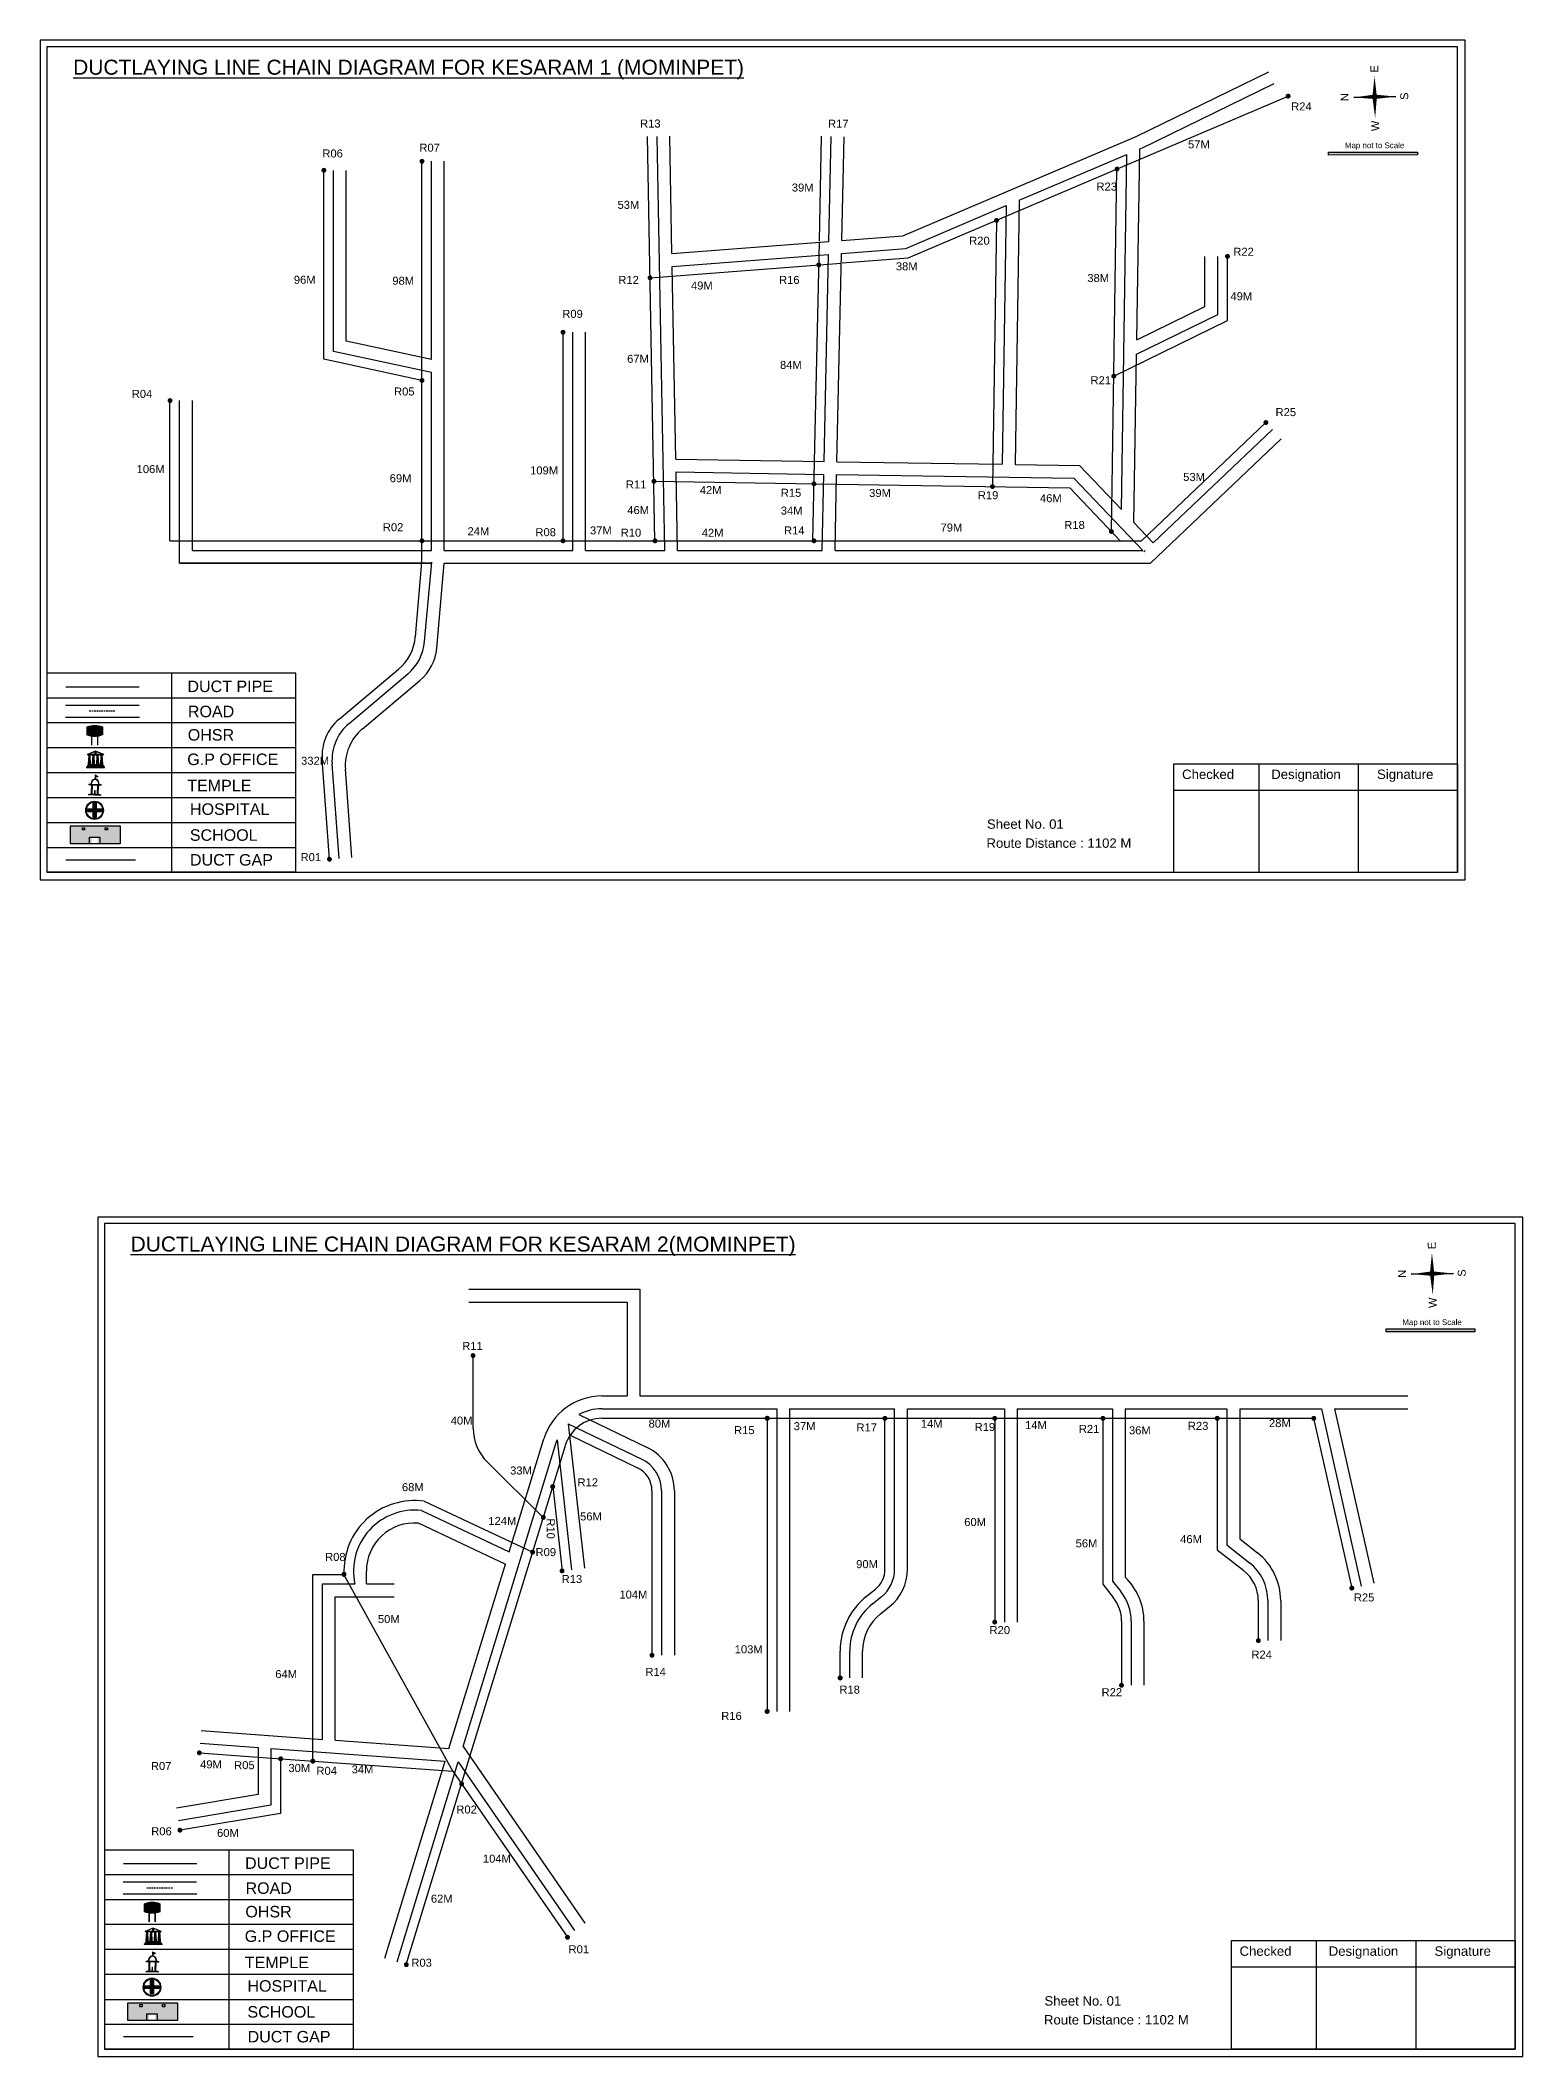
# Model space of a CAD drawing. Header units: inches. Extents: x 2512 to 6592, y 164 to 3090.
# Drawn here: x 2636 to 3562, y 1830 to 3090 of the extents above; entities that cross this region are included whole.
import ezdxf

# ---------------------------------------------------------------- set-up
doc = ezdxf.new("R2010")
doc.units = ezdxf.units.IN
doc.header["$MEASUREMENT"] = 0
doc.linetypes.add('DASHEDX2', pattern=[1.5, 1, -0.5])
for name, color, linetype in [('LANDMARK', 7, 'Continuous'), ('OHT', 7, 'Continuous'), ('pipe', 5, 'Continuous')]:
    doc.layers.add(name, color=color, linetype=linetype)
doc.styles.get("Standard").update_dxf_attribs({"font": 'arial.ttf'})

# ---------------------------------------------------------------- blocks, each defined once
blk = doc.blocks.new('OHT')
at = {"linetype": 'Continuous', "lineweight": 0, "true_color": 0x0ffffc}
blk.add_hatch(color=4, dxfattribs=at).paths.add_polyline_path([(0.01, 1), (0, 1, 0.101323), (-0.4, 0.92), (-0.4, 0.52, 0.194075), (0.4, 0.52), (0.4, 0.92, 0.097877)])
at = {"color": 4, "linetype": 'Continuous', "lineweight": 0, "true_color": 0x0ffffc, "flags": 128}
for points in [[(-0.4, 0.52), (-0.4, 0.92)], [(0.4, 0.52), (0.4, 0.92)]]:
    blk.add_lwpolyline(points, dxfattribs=at)
at = {"color": 4, "linetype": 'Continuous', "lineweight": 0, "true_color": 0x0ffffc, "const_width": 0.075, "flags": 128}
for points in [[(-0.15, 0), (-0.15, 0.48)], [(0.15, 0), (0.15, 0.47)]]:
    blk.add_lwpolyline(points, dxfattribs=at)
at = {"color": 4, "linetype": 'Continuous', "lineweight": 0, "true_color": 0x0ffffc}
for centre, radius, start, end in [((0.01, -0.02), 1.02, 67.3109, 113.4711), ((0, 1.51), 1.07, 247.7682, 291.7007)]:
    blk.add_arc(centre, radius, start, end, dxfattribs=at)
blk = doc.blocks.new('Government_Office')
at = {"linetype": 'Continuous', "lineweight": 0, "true_color": 0xff0000}
for points in [[(-0.5, 0.05), (0.5, 0.05), (0.5, 0), (-0.5, 0)], [(-0.45, 0.08), (-0.45, 0.12), (0.45, 0.12), (0.45, 0.08)], [(-0.4, 0.14), (-0.4, 0.18), (0.4, 0.18), (0.4, 0.14)]]:
    blk.add_hatch(color=1, dxfattribs=at).paths.add_polyline_path(points)
h = blk.add_hatch(color=1, dxfattribs=at)
h.paths.add_polyline_path([(0.44, 0.72), (0.45, 0.75), (0, 0.93), (-0.45, 0.75), (-0.44, 0.72)])
h.paths.add_polyline_path([(0.36, 0.75), (-0.36, 0.75), (0, 0.9)], flags=16)
h.paths.add_polyline_path([(0, 0.78, -1), (0, 0.87, -1)], flags=0)
h = blk.add_hatch(color=1, dxfattribs=at)
edge = h.paths.add_edge_path()
edge.add_line((-0.27, 0.2), (-0.3, 0.68))
edge.add_line((-0.3, 0.68), (-0.29, 0.68))
edge.add_arc((-0.28, 0.69), 0.0176, 225.304, 441.5659)
edge.add_line((-0.28, 0.7), (-0.39, 0.7))
edge.add_arc((-0.39, 0.69), 0.0176, 98.4341, 314.696)
edge.add_line((-0.38, 0.68), (-0.37, 0.68))
edge.add_line((-0.37, 0.68), (-0.4, 0.2))
edge.add_line((-0.4, 0.2), (-0.27, 0.2))
h = blk.add_hatch(color=1, dxfattribs=at)
edge = h.paths.add_edge_path()
edge.add_line((-0.05, 0.2), (-0.07, 0.68))
edge.add_line((-0.07, 0.68), (-0.07, 0.68))
edge.add_arc((-0.05, 0.69), 0.0176, 225.304, 441.5659)
edge.add_line((-0.05, 0.7), (-0.17, 0.7))
edge.add_arc((-0.17, 0.69), 0.0176, 98.4341, 314.696)
edge.add_line((-0.16, 0.68), (-0.15, 0.68))
edge.add_line((-0.15, 0.68), (-0.18, 0.2))
edge.add_line((-0.18, 0.2), (-0.05, 0.2))
h = blk.add_hatch(color=1, dxfattribs=at)
edge = h.paths.add_edge_path()
edge.add_arc((0, 0.83), 0.0467, 90, 270)
edge.add_arc((0, 0.83), 0.0467, 270, 450)
h = blk.add_hatch(color=1, dxfattribs=at)
edge = h.paths.add_edge_path()
edge.add_line((0.18, 0.2), (0.15, 0.68))
edge.add_line((0.15, 0.68), (0.16, 0.68))
edge.add_arc((0.17, 0.69), 0.0176, 225.304, 441.5659)
edge.add_line((0.17, 0.7), (0.05, 0.7))
edge.add_arc((0.05, 0.69), 0.0176, 98.4341, 314.696)
edge.add_line((0.07, 0.68), (0.07, 0.68))
edge.add_line((0.07, 0.68), (0.05, 0.2))
edge.add_line((0.05, 0.2), (0.18, 0.2))
h = blk.add_hatch(color=1, dxfattribs=at)
edge = h.paths.add_edge_path()
edge.add_line((0.4, 0.2), (0.37, 0.68))
edge.add_line((0.37, 0.68), (0.38, 0.68))
edge.add_arc((0.39, 0.69), 0.0176, 225.304, 441.5659)
edge.add_line((0.4, 0.7), (0.28, 0.7))
edge.add_arc((0.28, 0.69), 0.0176, 98.4341, 314.696)
edge.add_line((0.29, 0.68), (0.3, 0.68))
edge.add_line((0.3, 0.68), (0.27, 0.2))
edge.add_line((0.27, 0.2), (0.4, 0.2))
at = {"color": 1, "linetype": 'Continuous', "lineweight": 0, "true_color": 0xff0000, "flags": 128}
for points in [[(-0.5, 0.05), (0.5, 0.05), (0.5, 0), (-0.5, 0)], [(-0.45, 0.75), (-0.44, 0.72), (0.44, 0.72), (0.45, 0.75), (0, 0.93)], [(-0.45, 0.08), (-0.45, 0.12), (0.45, 0.12), (0.45, 0.08)], [(-0.4, 0.14), (-0.4, 0.18), (0.4, 0.18), (0.4, 0.14)], [(-0.36, 0.75), (0.36, 0.75), (0, 0.9)]]:
    blk.add_lwpolyline(points, close=True, dxfattribs=at)
for points in [[(-0.27, 0.2), (-0.3, 0.68), (-0.29, 0.68, 1.379694), (-0.28, 0.7), (-0.39, 0.7, 1.379694), (-0.38, 0.68), (-0.37, 0.68), (-0.4, 0.2)], [(-0.05, 0.2), (-0.07, 0.68), (-0.07, 0.68, 1.379694), (-0.05, 0.7), (-0.17, 0.7, 1.379694), (-0.16, 0.68), (-0.15, 0.68), (-0.18, 0.2)], [(0, 0.87, 1), (0, 0.78, 1)], [(0.18, 0.2), (0.15, 0.68), (0.16, 0.68, 1.379694), (0.17, 0.7), (0.05, 0.7, 1.379694), (0.07, 0.68), (0.07, 0.68), (0.05, 0.2)], [(0.4, 0.2), (0.37, 0.68), (0.38, 0.68, 1.379694), (0.4, 0.7), (0.28, 0.7, 1.379694), (0.29, 0.68), (0.3, 0.68), (0.27, 0.2)]]:
    blk.add_lwpolyline(points, format="xyb", close=True, dxfattribs=at)
blk = doc.blocks.new('Temple')
at = {"linetype": 'Continuous', "lineweight": 0, "true_color": 0xe66000}
blk.add_hatch(color=32, dxfattribs=at).paths.add_polyline_path([(-0.006, 1), (0.147, 0.931), (0, 0.85)])
at = {"linetype": 'Continuous', "lineweight": 0, "true_color": 0xff0000}
h = blk.add_hatch(color=1, dxfattribs=at)
edge = h.paths.add_edge_path()
edge.add_line((0.175, 0.49), (0.225, 0.49))
edge.add_line((0.225, 0.49), (0.225, 0.497))
edge.add_line((0.225, 0.497), (0.307, 0.497))
edge.add_line((0.307, 0.497), (0.307, 0.533))
edge.add_line((0.307, 0.533), (0.257, 0.533))
edge.add_line((0.257, 0.533), (0.257, 0.54))
edge.add_line((0.257, 0.54), (0.2, 0.54))
edge.add_spline(control_points=[(0.2, 0.54), (0.2, 0.589), (0.19, 0.638), (0.142, 0.743), (0.092, 0.79), (0.027, 0.805), (0.02, 0.806), (0.012, 0.806)], knot_values=[4.712389, 4.712389, 4.712389, 4.712389, 5.278166, 5.278166, 6.117402, 6.117402, 6.223801, 6.223801, 6.223801, 6.223801], degree=3, periodic=0)
edge.add_line((0.012, 0.806), (0.012, 0.79))
edge.add_line((0.012, 0.79), (-0.012, 0.79))
edge.add_line((-0.012, 0.79), (-0.012, 0.806))
edge.add_spline(control_points=[(-0.012, 0.806), (-0.055, 0.802), (-0.096, 0.781), (-0.171, 0.699), (-0.197, 0.628), (-0.2, 0.55), (-0.2, 0.545), (-0.2, 0.54)], knot_values=[6.343965, 6.343965, 6.343965, 6.343965, 6.956638, 6.956638, 7.795874, 7.795874, 7.853982, 7.853982, 7.853982, 7.853982], degree=3, periodic=0)
edge.add_line((-0.2, 0.54), (-0.257, 0.54))
edge.add_line((-0.257, 0.54), (-0.257, 0.533))
edge.add_line((-0.257, 0.533), (-0.307, 0.533))
edge.add_line((-0.307, 0.533), (-0.307, 0.497))
edge.add_line((-0.307, 0.497), (-0.225, 0.497))
edge.add_line((-0.225, 0.497), (-0.225, 0.49))
edge.add_line((-0.225, 0.49), (-0.175, 0.49))
edge.add_line((-0.175, 0.49), (-0.175, 0.07))
edge.add_arc((-0.205, 0.07), 0.03, -90, 0, ccw=False)
edge.add_line((-0.205, 0.04), (-0.257, 0.04))
edge.add_line((-0.257, 0.04), (-0.257, 0.033))
edge.add_line((-0.257, 0.033), (-0.307, 0.033))
edge.add_line((-0.307, 0.033), (-0.307, 0))
edge.add_line((-0.307, 0), (0.307, 0))
edge.add_line((0.307, 0), (0.307, 0.033))
edge.add_line((0.307, 0.033), (0.257, 0.033))
edge.add_line((0.257, 0.033), (0.257, 0.04))
edge.add_line((0.257, 0.04), (0.205, 0.04))
edge.add_arc((0.205, 0.07), 0.03, 180, 270, ccw=False)
edge.add_line((0.175, 0.07), (0.175, 0.49))
h.paths.add_polyline_path([(0.125, 0.07, -0.414214), (0.095, 0.04), (0.05, 0.04), (0.05, 0.033), (-0.05, 0.033), (-0.05, 0.04), (-0.095, 0.04, -0.414214), (-0.125, 0.07), (-0.125, 0.497), (0.125, 0.497)], flags=16)
edge = h.paths.add_edge_path(flags=16)
edge.add_ellipse((0, 0.54), major_axis=(0, 0.242), ratio=0.722808, start_angle=270, end_angle=450, ccw=False)
edge.add_line((0.175, 0.54), (-0.175, 0.54))
h.paths.add_polyline_path([(0.012, 0.23), (0.012, 0.07), (-0.012, 0.07), (-0.012, 0.23)], flags=0)
h = blk.add_hatch(color=1, dxfattribs=at)
edge = h.paths.add_edge_path()
edge.add_line((0.012, 0.857), (0, 0.85))
edge.add_line((0, 0.85), (-0.003, 0.925))
edge.add_line((-0.003, 0.925), (-0.012, 0.925))
edge.add_line((-0.012, 0.925), (-0.012, 0.806))
edge.add_spline(control_points=[(-0.012, 0.806), (-0.004, 0.807), (0.004, 0.807), (0.012, 0.806)], knot_values=[6.223801, 6.223801, 6.223801, 6.223801, 6.343965, 6.343965, 6.343965, 6.343965], degree=3, periodic=0)
edge.add_line((0.012, 0.806), (0.012, 0.857))
h = blk.add_hatch(color=1, dxfattribs=at)
edge = h.paths.add_edge_path()
edge.add_line((0.012, 0.79), (0.012, 0.806))
edge.add_spline(control_points=[(0.012, 0.806), (0.004, 0.807), (-0.004, 0.807), (-0.012, 0.806)], knot_values=[6.223801, 6.223801, 6.223801, 6.223801, 6.343965, 6.343965, 6.343965, 6.343965], degree=3, periodic=0)
edge.add_line((-0.012, 0.806), (-0.012, 0.79))
edge.add_line((-0.012, 0.79), (0.012, 0.79))
at = {"color": 32, "linetype": 'Continuous', "lineweight": 0, "true_color": 0xe66000, "flags": 128}
blk.add_lwpolyline([(-0.006, 1), (0.147, 0.931), (0, 0.85), (-0.006, 1)], dxfattribs=at)
at = {"color": 1, "linetype": 'Continuous', "lineweight": 0, "true_color": 0xff0000, "flags": 128}
blk.add_lwpolyline([(0.2, 0.54), (0.257, 0.54), (0.257, 0.533), (0.307, 0.533), (0.307, 0.497), (0.225, 0.497), (0.225, 0.49), (0.175, 0.49), (0.175, 0.07, 0.414214), (0.205, 0.04), (0.257, 0.04), (0.257, 0.033), (0.307, 0.033), (0.307, 0), (-0.307, 0), (-0.307, 0.033), (-0.257, 0.033), (-0.257, 0.04), (-0.205, 0.04, 0.414214), (-0.175, 0.07), (-0.175, 0.49), (-0.225, 0.49), (-0.225, 0.497), (-0.307, 0.497), (-0.307, 0.533), (-0.257, 0.533), (-0.257, 0.54), (-0.2, 0.54)], format="xyb", dxfattribs=at)
blk.add_lwpolyline([(-0.175, 0.54), (0.175, 0.54)], dxfattribs=at)
blk.add_lwpolyline([(0.125, 0.497), (0.125, 0.07, -0.414214), (0.095, 0.04), (0.05, 0.04), (0.05, 0.033), (-0.05, 0.033), (-0.05, 0.04), (-0.095, 0.04, -0.414214), (-0.125, 0.07), (-0.125, 0.497)], format="xyb", close=True, dxfattribs=at)
for points in [[(0.012, 0.925), (-0.012, 0.925), (-0.012, 0.79), (0.012, 0.79)], [(0.012, 0.23), (-0.012, 0.23), (-0.012, 0.07), (0.012, 0.07)]]:
    blk.add_lwpolyline(points, close=True, dxfattribs=at)
at = {"color": 1, "linetype": 'Continuous', "lineweight": 0, "true_color": 0xff0000}
blk.add_ellipse((0, 0.54), major_axis=(0, 0.242), ratio=0.722808, start_param=4.712389, end_param=7.853982, dxfattribs=at)
blk.add_open_spline([(0.2, 0.54), (0.2, 0.589), (0.19, 0.638), (0.142, 0.743), (0.092, 0.79), (-0.023, 0.816), (-0.085, 0.794), (-0.171, 0.699), (-0.197, 0.628), (-0.2, 0.55), (-0.2, 0.545), (-0.2, 0.54)], degree=3, knots=[4.712389, 4.712389, 4.712389, 4.712389, 5.278166, 5.278166, 6.117402, 6.117402, 6.956638, 6.956638, 7.795874, 7.795874, 7.853982, 7.853982, 7.853982, 7.853982], dxfattribs=at)
blk = doc.blocks.new('*U5')
at = {"color": 0, "linetype": 'DASHEDX2', "transparency": 16777216}
blk.add_line((-8.2, 0), (8, 0), dxfattribs=at)
blk = doc.blocks.new('Hospital')
at = {"linetype": 'Continuous', "lineweight": 0, "true_color": 0x000000}
h = blk.add_hatch(color=18, dxfattribs=at)
h.paths.add_polyline_path([(-0.5, 0, 1), (0.5, 0, 1)])
h.paths.add_polyline_path([(0.45, 0, -1), (-0.45, 0, -1)], flags=16)
at = {"linetype": 'Continuous', "true_color": 0xff0000}
blk.add_hatch(color=1, dxfattribs=at).paths.add_polyline_path([(-0.39, 0.08), (-0.08, 0.08), (-0.08, 0.39), (0.08, 0.39), (0.08, 0.08), (0.39, 0.08), (0.39, -0.08), (0.08, -0.08), (0.08, -0.39), (-0.08, -0.39), (-0.08, -0.08), (-0.39, -0.08)])
at = {"color": 1, "linetype": 'Continuous', "true_color": 0xff0000, "flags": 128}
blk.add_lwpolyline([(-0.39, 0.08), (-0.08, 0.08), (-0.08, 0.39), (0.08, 0.39), (0.08, 0.08), (0.39, 0.08), (0.39, -0.08), (0.08, -0.08), (0.08, -0.39), (-0.08, -0.39), (-0.08, -0.08), (-0.39, -0.08)], close=True, dxfattribs=at)
at = {"color": 18, "linetype": 'Continuous', "lineweight": 0, "true_color": 0x000000}
for radius in [0.5, 0.446]:
    blk.add_circle((0, 0), radius, dxfattribs=at)
blk = doc.blocks.new('*U6')
at = {"color": 0, "linetype": 'DASHEDX2', "transparency": 16777216}
blk.add_line((-8.2, 0), (8, 0), dxfattribs=at)

msp = doc.modelspace()

# ---------------------------------------------------------------- hatches: boundary and pattern name
at = {"ltscale": 0.5}
h = msp.add_hatch(color=5, dxfattribs=at)
h.dxf.hatch_style = 1
h.paths.add_polyline_path([(3417.4, 3055.1, 1), (3414.3, 3055.1, 1)])
h = msp.add_hatch(color=5, dxfattribs=at)
h.dxf.hatch_style = 1
h.paths.add_polyline_path([(2876.3, 3014.4, 1), (2873.2, 3014.4, 1)])
h = msp.add_hatch(color=5, dxfattribs=at)
h.dxf.hatch_style = 1
h.paths.add_polyline_path([(3310.5, 3009.6, 1), (3307.4, 3009.6, 1)])
at = {"true_color": 0x0093dd}
h = msp.add_hatch(color=142, dxfattribs=at)
h.dxf.hatch_style = 1
h.paths.add_polyline_path([(3441.1, 3020.1), (3441.1, 3018.2), (3496.6, 3018.4), (3496.6, 3020.2)])
at = {"ltscale": 0.5}
h = msp.add_hatch(color=5, dxfattribs=at)
h.dxf.hatch_style = 1
h.paths.add_polyline_path([(2815, 3008.8, 1), (2811.9, 3008.8, 1)])
h = msp.add_hatch(color=5, dxfattribs=at)
h.dxf.hatch_style = 1
h.paths.add_polyline_path([(3235.2, 2977.5, 1), (3232.1, 2977.5, 1)])
h = msp.add_hatch(color=5, dxfattribs=at)
h.dxf.hatch_style = 1
h.paths.add_polyline_path([(3124.2, 2949.7, 1), (3121.1, 2949.7, 1)])
h = msp.add_hatch(color=5, dxfattribs=at)
h.dxf.hatch_style = 1
h.paths.add_polyline_path([(3379.5, 2955, 1), (3376.4, 2955, 1)])
h = msp.add_hatch(color=5, dxfattribs=at)
h.dxf.hatch_style = 1
h.paths.add_polyline_path([(3018.8, 2941.6, 1), (3015.7, 2941.6, 1)])
h = msp.add_hatch(color=5, dxfattribs=at)
h.dxf.hatch_style = 1
h.paths.add_polyline_path([(2964.4, 2907.6, 1), (2961.3, 2907.6, 1)])
h = msp.add_hatch(color=5, dxfattribs=at)
h.dxf.hatch_style = 1
h.paths.add_polyline_path([(2876.3, 2877.5, 1), (2873.2, 2877.5, 1)])
h = msp.add_hatch(color=5, dxfattribs=at)
h.dxf.hatch_style = 1
h.paths.add_polyline_path([(3308.5, 2880.2, 1), (3305.4, 2880.2, 1)])
h = msp.add_hatch(color=5, dxfattribs=at)
h.dxf.hatch_style = 1
h.paths.add_polyline_path([(2718.9, 2864.9, 1), (2715.8, 2864.9, 1)])
h = msp.add_hatch(color=5, dxfattribs=at)
h.dxf.hatch_style = 1
h.paths.add_polyline_path([(3403.5, 2851.2, 1), (3400.4, 2851.2, 1)])
h = msp.add_hatch(color=5, dxfattribs=at)
h.dxf.hatch_style = 1
h.paths.add_polyline_path([(3021.2, 2814.5, 1), (3018.1, 2814.5, 1)])
h = msp.add_hatch(color=5, dxfattribs=at)
h.dxf.hatch_style = 1
h.paths.add_polyline_path([(3121.2, 2812.9, 1), (3118.1, 2812.9, 1)])
h = msp.add_hatch(color=5, dxfattribs=at)
h.dxf.hatch_style = 1
h.paths.add_polyline_path([(3232.7, 2811.2, 1), (3229.6, 2811.2, 1)])
h = msp.add_hatch(color=5, dxfattribs=at)
h.dxf.hatch_style = 1
h.paths.add_polyline_path([(3307, 2783.1, 1), (3303.9, 2783.1, 1)])
h = msp.add_hatch(color=5, dxfattribs=at)
h.dxf.hatch_style = 1
h.paths.add_polyline_path([(2876.3, 2777.3, 1), (2873.2, 2777.3, 1)])
h = msp.add_hatch(color=5, dxfattribs=at)
h.dxf.hatch_style = 1
h.paths.add_polyline_path([(2964.4, 2777.3, 1), (2961.3, 2777.3, 1)])
h = msp.add_hatch(color=5, dxfattribs=at)
h.dxf.hatch_style = 1
h.paths.add_polyline_path([(3021.9, 2777.3, 1), (3018.8, 2777.3, 1)])
h = msp.add_hatch(color=5, dxfattribs=at)
h.dxf.hatch_style = 1
h.paths.add_polyline_path([(3121.2, 2777.3, 1), (3118.1, 2777.3, 1)])
at = {"true_color": 0xc8c92d}
h = msp.add_hatch(color=52, dxfattribs=at)
h.dxf.hatch_style = 1
h.paths.add_polyline_path([(2661.3, 2599.2), (2655.1, 2599.2), (2655.1, 2588.1), (2661.3, 2588.1)])
h.paths.add_polyline_path([(2686.1, 2599.2), (2680, 2599.2), (2680, 2588.1), (2686.1, 2588.1)])
at = {"true_color": 0x293189}
h = msp.add_hatch(color=177, dxfattribs=at)
h.dxf.hatch_style = 1
h.paths.add_polyline_path([(2680, 2599.2), (2661.3, 2599.2), (2661.3, 2588.1), (2668.3, 2588.1), (2668.3, 2591.7), (2672.1, 2591.7), (2672.1, 2588.1), (2680, 2588.1)])
h.paths.add_polyline_path([(2663.9, 2596.7), (2662.6, 2596.7), (2662.6, 2598), (2663.9, 2598)], flags=16)
h.paths.add_polyline_path([(2676.8, 2596.7), (2676.8, 2598), (2678.2, 2598), (2678.2, 2596.7)], flags=16)
at = {"ltscale": 0.5}
h = msp.add_hatch(color=5, dxfattribs=at)
h.dxf.hatch_style = 1
h.paths.add_polyline_path([(2818.5, 2578.4, 1), (2815.4, 2578.4, 1)])
at = {"true_color": 0x0093dd}
h = msp.add_hatch(color=142, dxfattribs=at)
h.dxf.hatch_style = 1
h.paths.add_polyline_path([(3477, 2284.9), (3477, 2283.1), (3532.5, 2283.2), (3532.5, 2285)])
at = {"ltscale": 0.5}
h = msp.add_hatch(color=5, dxfattribs=at)
h.dxf.hatch_style = 1
h.paths.add_polyline_path([(2908.2, 2268.3, 1), (2905.1, 2268.3, 1)])
h = msp.add_hatch(color=5, dxfattribs=at)
h.dxf.hatch_style = 1
h.paths.add_polyline_path([(3092, 2229.1, 1), (3088.8, 2229.1, 1)])
h = msp.add_hatch(color=5, dxfattribs=at)
h.dxf.hatch_style = 1
h.paths.add_polyline_path([(3165.5, 2229.1, 1), (3162.4, 2229.1, 1)])
h = msp.add_hatch(color=5, dxfattribs=at)
h.dxf.hatch_style = 1
h.paths.add_polyline_path([(3234.1, 2229.1, 1), (3231, 2229.1, 1)])
h = msp.add_hatch(color=5, dxfattribs=at)
h.dxf.hatch_style = 1
h.paths.add_polyline_path([(3301.7, 2229.1, 1), (3298.6, 2229.1, 1)])
h = msp.add_hatch(color=5, dxfattribs=at)
h.dxf.hatch_style = 1
h.paths.add_polyline_path([(3373.2, 2229.1, 1), (3370, 2229.1, 1)])
h = msp.add_hatch(color=5, dxfattribs=at)
h.dxf.hatch_style = 1
h.paths.add_polyline_path([(3433.4, 2229.1, 1), (3430.3, 2229.1, 1)])
h = msp.add_hatch(color=5, dxfattribs=at)
h.dxf.hatch_style = 1
h.paths.add_polyline_path([(2958, 2186.4, 1), (2954.8, 2186.4, 1)])
h = msp.add_hatch(color=5, dxfattribs=at)
h.dxf.hatch_style = 1
h.paths.add_polyline_path([(2952.1, 2167.2, 1), (2949, 2167.2, 1)])
h = msp.add_hatch(color=5, dxfattribs=at)
h.dxf.hatch_style = 1
h.paths.add_polyline_path([(2945.4, 2145.5, 1), (2942.3, 2145.5, 1)])
h = msp.add_hatch(color=5, dxfattribs=at)
h.dxf.hatch_style = 1
h.paths.add_polyline_path([(2827.6, 2131.6, 1), (2824.4, 2131.6, 1)])
h = msp.add_hatch(color=5, dxfattribs=at)
h.dxf.hatch_style = 1
h.paths.add_polyline_path([(2963.8, 2133.8, 1), (2960.7, 2133.8, 1)])
h = msp.add_hatch(color=5, dxfattribs=at)
h.dxf.hatch_style = 1
h.paths.add_polyline_path([(3457.2, 2123, 1), (3454.1, 2123, 1)])
h = msp.add_hatch(color=5, dxfattribs=at)
h.dxf.hatch_style = 1
h.paths.add_polyline_path([(3234.1, 2101.8, 1), (3231, 2101.8, 1)])
h = msp.add_hatch(color=5, dxfattribs=at)
h.dxf.hatch_style = 1
h.paths.add_polyline_path([(3398.8, 2090.2, 1), (3395.7, 2090.2, 1)])
h = msp.add_hatch(color=5, dxfattribs=at)
h.dxf.hatch_style = 1
h.paths.add_polyline_path([(3020, 2081.1, 1), (3016.9, 2081.1, 1)])
h = msp.add_hatch(color=5, dxfattribs=at)
h.dxf.hatch_style = 1
h.paths.add_polyline_path([(3137.6, 2066.9, 1), (3134.4, 2066.9, 1)])
h = msp.add_hatch(color=5, dxfattribs=at)
h.dxf.hatch_style = 1
h.paths.add_polyline_path([(3313.3, 2062.3, 1), (3310.2, 2062.3, 1)])
h = msp.add_hatch(color=5, dxfattribs=at)
h.dxf.hatch_style = 1
h.paths.add_polyline_path([(3092, 2046, 1), (3088.8, 2046, 1)])
h = msp.add_hatch(color=5, dxfattribs=at)
h.dxf.hatch_style = 1
h.paths.add_polyline_path([(2737.2, 2020.1, 1), (2734.1, 2020.1, 1)])
h = msp.add_hatch(color=5, dxfattribs=at)
h.dxf.hatch_style = 1
h.paths.add_polyline_path([(2788, 2016.4, 1), (2784.9, 2016.4, 1)])
h = msp.add_hatch(color=5, dxfattribs=at)
h.dxf.hatch_style = 1
h.paths.add_polyline_path([(2808.1, 2014.9, 1), (2805, 2014.9, 1)])
h = msp.add_hatch(color=5, dxfattribs=at)
h.dxf.hatch_style = 1
h.paths.add_polyline_path([(2901.1, 2000.7, 1), (2898, 2000.7, 1)])
h = msp.add_hatch(color=5, dxfattribs=at)
h.dxf.hatch_style = 1
h.paths.add_polyline_path([(2725.1, 1971.8, 1), (2722, 1971.8, 1)])
h = msp.add_hatch(color=5, dxfattribs=at)
h.dxf.hatch_style = 1
h.paths.add_polyline_path([(2967.2, 1904.9, 1), (2964.1, 1904.9, 1)])
h = msp.add_hatch(color=5, dxfattribs=at)
h.dxf.hatch_style = 1
h.paths.add_polyline_path([(2866.5, 1887.8, 1), (2863.4, 1887.8, 1)])
at = {"true_color": 0xc8c92d}
h = msp.add_hatch(color=52, dxfattribs=at)
h.dxf.hatch_style = 1
h.paths.add_polyline_path([(2697.2, 1864), (2691, 1864), (2691, 1852.9), (2697.2, 1852.9)])
h.paths.add_polyline_path([(2722, 1864), (2715.9, 1864), (2715.9, 1852.9), (2722, 1852.9)])
at = {"true_color": 0x293189}
h = msp.add_hatch(color=177, dxfattribs=at)
h.dxf.hatch_style = 1
h.paths.add_polyline_path([(2715.9, 1864), (2697.2, 1864), (2697.2, 1852.9), (2704.2, 1852.9), (2704.2, 1856.5), (2708.1, 1856.5), (2708.1, 1852.9), (2715.9, 1852.9)])
h.paths.add_polyline_path([(2699.9, 1861.5), (2698.5, 1861.5), (2698.5, 1862.8), (2699.9, 1862.8)], flags=16)
h.paths.add_polyline_path([(2712.7, 1861.5), (2712.7, 1862.8), (2714.1, 1862.8), (2714.1, 1861.5)], flags=16)

# ---------------------------------------------------------------- linework, layer by layer
for p, q in [((3320.9, 3029.9), (3403.7, 3070.3)), ((3324.4, 3022.7), (3407.2, 3063.1)), ((3483.2, 3054.8), (3456.9, 3054.3)), ((3456.9, 3054.3), (3483.2, 3054.8)), ((3483.2, 3054.8), (3456.9, 3054.3)), ((3470, 3054.6), (3483.2, 3054.8)), ((3026.4, 2771.3), (3021.6, 3029.9)), ((3030.9, 2956.7), (3029.6, 3030.1)), ((3129, 2964.3), (3130.4, 3029.9)), ((3137, 2964.9), (3138.4, 3029.7)), ((3175.1, 2967.8), (3320.9, 3029.9)), ((2880.7, 2890.6), (2880.7, 3014.4)), ((2888.7, 2771.3), (2888.7, 3014.4)), ((3247.9, 2990.1), (3315.1, 3018.7)), ((3311.7, 2796.9), (3315.1, 3018.7)), ((3321.3, 2902.9), (3323.1, 3022.2)), ((3323.1, 3022.2), (3324, 3022.6)), ((2819.4, 2895.6), (2819.4, 3008.6)), ((2827.4, 2902), (2827.4, 3008.6)), ((3177.1, 2959.9), (3239.8, 2986.7)), ((3239.8, 2986.7), (3237.3, 2825.1)), ((3247.9, 2990.1), (3245.3, 2825)), ((3030.9, 2956.7), (3129, 2964.3)), ((3137, 2964.9), (3175.1, 2967.8)), ((3023, 2956.1), (3023, 2956.1)), ((3031.1, 2948.7), (3128.8, 2956.2)), ((3033.4, 2828.3), (3031.1, 2948.7)), ((3126, 2826.8), (3128.8, 2956.2)), ((3134, 2826.7), (3136.8, 2956.8)), ((3136.8, 2956.8), (3177.1, 2959.9)), ((3363.9, 2923.7), (3363.9, 2955)), ((3371.9, 2918.7), (3371.9, 2955)), ((3321.3, 2902.9), (3363.9, 2923.7)), ((3321.1, 2893.9), (3371.9, 2918.7)), ((2880.7, 2890.6), (2827.4, 2902)), ((2968.9, 2771.3), (2968.9, 2907.6)), ((2976.9, 2771.3), (2976.9, 2907.6)), ((2880.7, 2882.4), (2819.4, 2895.6)), ((2888.7, 2888.8), (2888.7, 2888.8)), ((3319.5, 2788.7), (3321.1, 2893.9)), ((2880.7, 2771.3), (2880.7, 2882.4)), ((2723.3, 2763.3), (2723.3, 2864.9)), ((2731.3, 2771.3), (2731.3, 2864.9)), ((3331.6, 2776), (3406.1, 2846.9)), ((3329.8, 2763.3), (3411.6, 2841.1)), ((3033.4, 2828.3), (3126, 2826.8)), ((3134, 2826.7), (3237.3, 2825.1)), ((3245.3, 2825), (3285.5, 2824.4)), ((3285.5, 2824.4), (3311.7, 2796.9)), ((3025.5, 2820.4), (3025.5, 2820.4)), ((3034.4, 2771.3), (3033.5, 2820.3)), ((3033.5, 2820.3), (3125.8, 2818.8)), ((3124.8, 2771.3), (3125.8, 2818.8)), ((3132.8, 2771.3), (3133.8, 2818.7)), ((3133.8, 2818.7), (3282, 2816.4)), ((3282, 2816.4), (3325, 2771.3)), ((3319.5, 2788.7), (3331.6, 2776)), ((2880.7, 2763.3), (2723.3, 2763.3)), ((2723.3, 2763.3), (2880.7, 2763.3)), ((2731.3, 2771.3), (2880.7, 2771.3)), ((2876.3, 2714.3), (2880.8, 2764)), ((2880.7, 2763.3), (2880.7, 2763.6)), ((2884, 2710.3), (2888.7, 2763.3)), ((2888.7, 2771.3), (2968.9, 2771.3)), ((2888.7, 2763.3), (3329.8, 2763.3)), ((2976.9, 2771.3), (3026.4, 2771.3)), ((3020.4, 2771.2), (3020.4, 2771.3)), ((3034.4, 2771.3), (3124.8, 2771.3)), ((3132.6, 2763.1), (3132.6, 2763.3)), ((3132.8, 2771.3), (3325, 2771.3)), ((3325.8, 2770.5), (3326.6, 2771.3)), ((2640.4, 2694.6), (2640.4, 2571.4)), ((2718.2, 2694.6), (2718.2, 2570.2)), ((2829.2, 2663.2), (2865.8, 2694.1)), ((2837.4, 2659.7), (2873.5, 2690.1)), ((2796, 2679), (2640.4, 2679)), ((2652.1, 2674.7), (2698, 2674.7)), ((2796, 2663.5), (2640.4, 2663.5)), ((2652.1, 2667.2), (2698.2, 2667.2)), ((2796, 2647.9), (2640.4, 2647.9)), ((2822.9, 2578.8), (2818.6, 2638)), ((2830.9, 2579.4), (2826.9, 2634.6)), ((2796, 2632.4), (2640.4, 2632.4)), ((2796, 2616.8), (2640.4, 2616.8)), ((2640.4, 2601.3), (2796, 2601.3)), ((2640.4, 2585.7), (2796, 2585.7)), ((2640.4, 2571.4), (2640.4, 2570.2)), ((2640.4, 2571.1), (2640.4, 2570.2)), ((2796, 2570.2), (2640.4, 2570.2)), ((3519.1, 2319.6), (3492.8, 2319.2)), ((3492.8, 2319.2), (3519.1, 2319.6)), ((3519.1, 2319.6), (3492.8, 2319.2)), ((3505.9, 2319.4), (3519.1, 2319.6)), ((2904, 2309.7), (3010.9, 2309.7)), ((3010.9, 2309.7), (3010.9, 2243.1)), ((2904, 2301.7), (3002.9, 2301.7)), ((3002.9, 2301.7), (3002.9, 2243.1)), ((2987.2, 2243.1), (3002.9, 2243.1)), ((3010.9, 2243.1), (3490.6, 2243.1)), ((2972.8, 2231.4), (3015.4, 2210.9)), ((2987.2, 2235.1), (3096.4, 2235.1)), ((3096.4, 2235.1), (3096.4, 2046)), ((3104.4, 2235.1), (3170, 2235.1)), ((3104.4, 2235.1), (3104.4, 2046)), ((3170, 2134.8), (3170, 2235.1)), ((3178, 2235.1), (3238.6, 2235.1)), ((3178, 2134.8), (3178, 2235.1)), ((3238.6, 2235.1), (3238.6, 2101.8)), ((3246.6, 2235.1), (3306.1, 2235.1)), ((3246.6, 2235.1), (3246.6, 2101.8)), ((3306.1, 2235.1), (3306.1, 2127.4)), ((3314.1, 2235.1), (3377.6, 2235.1)), ((3314.1, 2235.1), (3314.1, 2129.7)), ((3377.6, 2235.1), (3377.6, 2150)), ((3385.6, 2235.1), (3436.6, 2235.1)), ((3385.6, 2235.1), (3385.6, 2153.8)), ((3436.6, 2235.1), (3461.5, 2124.3)), ((3444.8, 2235.1), (3490.6, 2235.1)), ((3444.8, 2235.1), (3469.3, 2126.1)), ((2966.1, 2225.7), (3012, 2203.6)), ((2966.1, 2225.7), (2976.2, 2135.4)), ((2900.4, 2024.1), (2958.5, 2213.9)), ((2929.3, 2145.7), (2950.9, 2216.3)), ((2959.2, 2215.7), (2968.2, 2134.5)), ((3024.4, 2183.8), (3024.4, 2081.1)), ((3032.4, 2183.8), (3032.4, 2081.1)), ((2874.4, 2171.5), (2929.3, 2145.7)), ((2872.3, 2163.7), (2926.9, 2138)), ((3377.6, 2150), (3391.8, 2138.8)), ((3385.6, 2153.8), (3396.7, 2145.1)), ((2840, 2125.6), (2840, 2133.7)), ((2891.6, 2022.8), (2926.9, 2138)), ((2812.5, 2028.5), (2812.5, 2125.6)), ((2812.5, 2125.6), (2832.8, 2125.6)), ((2820.5, 2028), (2820.5, 2117.6)), ((2820.5, 2117.6), (2857.4, 2117.6)), ((2840, 2125.6), (2857.4, 2125.6)), ((3156.2, 2113.2), (3161.8, 2117.7)), ((3306.1, 2127.4), (3311.3, 2120.9)), ((3161.2, 2107), (3166.8, 2111.5)), ((3403.2, 2115.2), (3403.2, 2090.2)), ((3411.2, 2115.2), (3411.2, 2090.2)), ((3317.8, 2102.3), (3317.8, 2062.3)), ((3325.8, 2102.3), (3325.8, 2062.3)), ((3142, 2066.9), (3142, 2083.6)), ((3150, 2066.9), (3150, 2083.6)), ((2736.7, 2034), (2812.5, 2028.5)), ((2736.1, 2026.1), (2772.4, 2023.4)), ((2772.4, 2023.4), (2772.4, 1994.1)), ((2780.4, 2022.8), (2889.2, 2014.9)), ((2780.4, 2022.8), (2780.4, 1987.4)), ((2820.5, 2028), (2891.6, 2022.8)), ((2900.4, 2024.1), (2976.5, 1913.8)), ((2851.5, 1891.9), (2889.2, 2014.9)), ((2859.2, 1889.5), (2897.4, 2014.4)), ((2897.4, 2014.4), (2970, 1909.2)), ((2772.4, 1994.1), (2721.3, 1985.6)), ((2780.4, 1987.4), (2722.6, 1977.7)), ((2676.3, 1959.4), (2676.3, 1836.2)), ((2754.1, 1959.4), (2754.1, 1835)), ((2831.9, 1943.9), (2676.3, 1943.9)), ((2831.9, 1928.3), (2676.3, 1928.3)), ((2688, 1939.6), (2733.9, 1939.6)), ((2688, 1932), (2734.1, 1932)), ((2831.9, 1912.8), (2676.3, 1912.8)), ((2831.9, 1897.2), (2676.3, 1897.2)), ((2831.9, 1881.6), (2676.3, 1881.6)), ((2676.3, 1866.1), (2831.9, 1866.1)), ((2676.3, 1850.5), (2831.9, 1850.5)), ((2676.3, 1836.2), (2676.3, 1835)), ((2676.3, 1836), (2676.3, 1835)), ((2831.9, 1835), (2676.3, 1835))]:
    msp.add_line(p, q)
at = {"color": 1}
for p, q in [((3456.9, 3054.3), (3470, 3054.6)), ((3492.8, 2319.2), (3505.9, 2319.4))]:
    msp.add_line(p, q, dxfattribs=at)
at = {"color": 242, "true_color": 0xcd2027}
for p, q in [((3397.5, 2638), (3397.5, 2570.1)), ((3459.7, 2638), (3459.7, 2570.1)), ((3344.5, 2621.6), (3521.7, 2621.6)), ((3433.4, 1902.8), (3433.4, 1834.9)), ((3495.6, 1902.8), (3495.6, 1834.9)), ((3380.4, 1886.4), (3557.7, 1886.4))]:
    msp.add_line(p, q, dxfattribs=at)
for points in [[(2636.3, 3090), (2636.3, 2565.5), (3526.5, 2565.5), (3526.5, 3090)], [(2640.4, 3086), (2640.4, 2570.2), (3521.7, 2570.2), (3521.7, 3086)], [(2686.2, 2599.2), (2686.2, 2588.1), (2655.1, 2588.1), (2655.1, 2599.2)], [(2663.9, 2598), (2663.9, 2596.7), (2662.6, 2596.7), (2662.6, 2598)], [(2676.8, 2596.7), (2676.8, 2598), (2678.2, 2598), (2678.2, 2596.7)], [(2672.2, 2354.8), (2672.2, 1830.3), (3562.4, 1830.3), (3562.4, 2354.8)], [(2676.3, 2350.8), (2676.3, 1835), (3557.7, 1835), (3557.7, 2350.8)], [(2722.1, 1864), (2722.1, 1852.9), (2691, 1852.9), (2691, 1864)], [(2699.9, 1862.8), (2699.9, 1861.5), (2698.5, 1861.5), (2698.5, 1862.8)], [(2712.7, 1861.5), (2712.7, 1862.8), (2714.1, 1862.8), (2714.1, 1861.5)]]:
    msp.add_lwpolyline(points, close=True)
at = {"color": 142, "true_color": 0x0093dd}
for points in [[(3496.6, 3018.4), (3441.1, 3018.2), (3441.1, 3020.1), (3496.6, 3020.2), (3496.6, 3018.4)], [(3532.5, 2283.2), (3477, 2283.1), (3477, 2284.9), (3532.5, 2285), (3532.5, 2283.2)]]:
    msp.add_lwpolyline(points, dxfattribs=at)
for points in [[(2796, 2570.2), (2796, 2694.6), (2640.4, 2694.6)], [(2667, 2588.1), (2667, 2592.2), (2673.5, 2592.2), (2673.5, 2588.1)], [(2831.9, 1835), (2831.9, 1959.4), (2676.3, 1959.4)], [(2702.9, 1852.9), (2702.9, 1857), (2709.4, 1857), (2709.4, 1852.9)]]:
    msp.add_lwpolyline(points)
at = {"color": 242, "true_color": 0xcd2027}
for points in [[(3521.7, 2570.1), (3344.5, 2570.1), (3344.5, 2638), (3521.7, 2638)], [(3557.7, 1834.9), (3380.4, 1834.9), (3380.4, 1902.8), (3557.7, 1902.8)]]:
    msp.add_lwpolyline(points, close=True, dxfattribs=at)
for centre, radius, start, end in [((2846.5, 2717), 30, 310.1252, 354.8883), ((2854.1, 2713), 30, 310.1252, 354.8883), ((2848.5, 2640.2), 30, 130.1252, 184.2209), ((2856.8, 2636.8), 30, 130.1252, 184.2209), ((2987.2, 2205.1), 38, 90, 162.9705), ((2987.2, 2205.1), 30, 90, 118.8312), ((2987.2, 2205.1), 30, 159.313, 162.9705), ((3002.4, 2183.8), 30, 0, 64.2799), ((3002.4, 2183.8), 22, 0, 64.2799), ((2870, 2133.7), 38, 83.2142, 192.3757), ((2870, 2133.7), 30, 85.5427, 180), ((3373.2, 2115.2), 38, 0, 51.7884), ((3148, 2134.8), 22, 308.8311, 0), ((3148, 2134.8), 30, 308.8311, 0), ((3287.8, 2102.3), 38, 0, 46.1026), ((3373.2, 2115.2), 30, 0, 51.7884), ((3287.8, 2102.3), 30, 0, 38.3123), ((3180, 2083.6), 38, 128.8311, 180), ((3180, 2083.6), 30, 128.8311, 180)]:
    msp.add_arc(centre, radius, start, end)
for points in [[(3471.3, 3054.6), (3468.5, 3054.6), (3469.8, 3067.7)], [(3471.3, 3054.6), (3468.5, 3054.6), (3469.8, 3067.7)], [(3471.3, 3054.6), (3468.5, 3054.6), (3470.2, 3041.4)], [(3471.3, 3054.6), (3468.5, 3054.6), (3470.2, 3041.4)], [(3470, 3053.3), (3470, 3056.1), (3483.2, 3054.8)], [(3470, 3053.3), (3470, 3056.1), (3483.2, 3054.8)], [(3507.2, 2319.4), (3504.4, 2319.4), (3505.7, 2332.5)], [(3507.2, 2319.4), (3504.4, 2319.4), (3505.7, 2332.5)], [(3507.2, 2319.4), (3504.4, 2319.4), (3506.2, 2306.2)], [(3507.2, 2319.4), (3504.4, 2319.4), (3506.2, 2306.2)], [(3506, 2318.1), (3505.9, 2320.9), (3519.1, 2319.6)], [(3506, 2318.1), (3505.9, 2320.9), (3519.1, 2319.6)]]:
    msp.add_solid(points)
at = {"color": 1}
for points in [[(3470, 3053.3), (3470, 3056.1), (3456.9, 3054.3)], [(3470, 3053.3), (3470, 3056.1), (3456.9, 3054.3)], [(3506, 2318.1), (3505.9, 2320.9), (3492.8, 2319.2)], [(3506, 2318.1), (3505.9, 2320.9), (3492.8, 2319.2)]]:
    msp.add_solid(points, dxfattribs=at)
at = {"layer": 'OHT', "color": 5}
for p, q in [((2652.3, 2686.1), (2698.1, 2686.1)), ((2688.2, 1950.9), (2734.1, 1950.9))]:
    msp.add_line(p, q, dxfattribs=at)
at = {"layer": 'OHT', "color": 1}
for p, q in [((2652.3, 2577.9), (2695.8, 2577.9)), ((2688.2, 1842.8), (2731.8, 1842.8))]:
    msp.add_line(p, q, dxfattribs=at)
at = {"layer": 'pipe'}
for p, q in [((3178.5, 2954), (3415.8, 3055.1)), ((3020.3, 2777.3), (3015.6, 3029.8)), ((3123, 2964.4), (3124.4, 3030)), ((2874.7, 2877.5), (2874.7, 3014.4)), ((2813.4, 2890.7), (2813.4, 3009.2)), ((3305.4, 2783.1), (3308.9, 3009.6)), ((3233.7, 2977.5), (3231.1, 2811.2)), ((3120, 2827), (3123, 2963.8)), ((3017.2, 2941.6), (3136.7, 2950.8)), ((3137.3, 2950.9), (3178.5, 2954)), ((3377.9, 2915), (3377.9, 2955)), ((3306.9, 2880.2), (3377.9, 2915)), ((2962.9, 2777.3), (2962.9, 2907.6)), ((2874.7, 2877.5), (2813.4, 2890.7)), ((2874.7, 2763.9), (2874.7, 2882.4)), ((2717.3, 2777.3), (2717.3, 2864.9)), ((3324.2, 2777.3), (3401.9, 2851.2)), ((3118.9, 2777.3), (3120, 2826.9)), ((3019.6, 2814.5), (3133.7, 2812.7)), ((3133.7, 2812.7), (3279.4, 2810.5)), ((3279.4, 2810.5), (3311, 2777.3)), ((2717.3, 2777.3), (2888.7, 2777.3)), ((2888.7, 2777.3), (2976.9, 2777.3)), ((2976.9, 2777.3), (3034.3, 2777.3)), ((3034.4, 2777.3), (3132.9, 2777.3)), ((3132.8, 2777.3), (3324.2, 2777.3)), ((2870.6, 2717.3), (2874.7, 2763.9)), ((2822.9, 2665.8), (2860, 2697.1)), ((2817, 2578.4), (2812.4, 2640.7)), ((2906.7, 2223), (2906.7, 2268.3)), ((2967.3, 2218.5), (3009.4, 2198.2)), ((2987.2, 2229.1), (3096.4, 2229.1)), ((3090.4, 2229.1), (3090.4, 2046)), ((3096.4, 2229.1), (3178, 2229.1)), ((3164, 2134.8), (3164, 2229.1)), ((3178, 2229.1), (3238.6, 2229.1)), ((3232.6, 2229.1), (3232.6, 2101.8)), ((3238.6, 2229.1), (3306.1, 2229.1)), ((3300.1, 2229.1), (3300.1, 2125.4)), ((3306.1, 2229.1), (3377.6, 2229.1)), ((3371.6, 2229.1), (3371.6, 2147)), ((3377.6, 2229.1), (3431.8, 2229.1)), ((3431.8, 2229.1), (3455.6, 2123)), ((2904.7, 2017.8), (2964.3, 2212.2)), ((2950.5, 2167.2), (2915.6, 2201.6)), ((2956.4, 2186.4), (2962.3, 2133.8)), ((3018.4, 2183.8), (3018.4, 2081.1)), ((2876.1, 2177.3), (2943.9, 2145.5)), ((3371.6, 2147), (3388.1, 2134.1)), ((2806.5, 2014.9), (2806.5, 2131.6)), ((2806.5, 2131.6), (2826, 2131.6)), ((2894.1, 2008.6), (2826, 2131.6)), ((3152.4, 2117.9), (3158, 2122.4)), ((3300.1, 2125.4), (3306.6, 2117.2)), ((3397.2, 2115.2), (3397.2, 2090.2)), ((3311.8, 2102.3), (3311.8, 2062.3)), ((3136, 2066.9), (3136, 2083.6)), ((2735.7, 2020.1), (2772.4, 2017.4)), ((2772.4, 2017.4), (2894.1, 2008.6)), ((2786.4, 2016.4), (2786.4, 1982.3)), ((2864.9, 1887.8), (2904.7, 2017.8)), ((2894.1, 2008.6), (2965.7, 1904.9)), ((2786.4, 1982.3), (2723.6, 1971.8))]:
    msp.add_line(p, q, dxfattribs=at)
for centre, radius, start, end in [((2840.7, 2720), 30, 310.1252, 354.8883), ((2842.3, 2642.9), 30, 130.1252, 184.2209), ((2936.7, 2223), 30, 180, 225.3753), ((2987.2, 2205.1), 24, 90, 162.9705), ((3002.4, 2183.8), 16, 0, 64.2799), ((2870, 2133.7), 44, 81.9058, 182.7932), ((3148, 2134.8), 16, 308.8311, 0), ((3373.2, 2115.2), 24, 0, 51.7884), ((3180, 2083.6), 44, 128.8311, 180), ((3287.8, 2102.3), 24, 0, 38.3123)]:
    msp.add_arc(centre, radius, start, end, dxfattribs=at)

# ---------------------------------------------------------------- block references
at = {"linetype": 'DASHEDX2'}
for name, p in [('*U5', (2675.1, 2671)), ('*U6', (2711, 1935.8))]:
    msp.add_blockref(name, p, dxfattribs=at)
at = {"layer": 'LANDMARK'}
for name, p, xscale, yscale, zscale in [('Government_Office', (2670.8, 2635.5), 11.32114773247135, 11.32114773247135, 11.32114773247135), ('Hospital', (2670.2, 2608.9), 11.41772014427468, 11.41772014427468, 11.41772014427468), ('Government_Office', (2706.8, 1900.3), 11.32114773247135, 11.32114773247135, 11.32114773247135), ('Hospital', (2706.1, 1873.7), 11.41772014427468, 11.41772014427468, 11.41772014427468)]:
    msp.add_blockref(name, p, dxfattribs=dict(at, xscale=xscale, yscale=yscale, zscale=zscale))
at = {"layer": 'LANDMARK', "xscale": 12.62452535729322, "yscale": 12.62452535729322, "zscale": 12.62452535729322, "rotation": 358.3713438591284}
for p in [(2670.3, 2618.4), (2706.2, 1883.2)]:
    msp.add_blockref('Temple', p, dxfattribs=at)
at = {"layer": 'OHT', "xscale": 12.45189723782068, "yscale": 12.45189723782068, "zscale": 12.45189723782068}
for p in [(2670.3, 2649.6), (2706.2, 1914.4)]:
    msp.add_blockref('OHT', p, dxfattribs=at)

# ---------------------------------------------------------------- texts
at = {"color": 242, "true_color": 0xcd2027}
for s, p in [('%%UDUCTLAYING LINE CHAIN DIAGRAM FOR KESARAM 1 (MOMINPET)', (2656.8, 3068.5)), ('%%UDUCTLAYING LINE CHAIN DIAGRAM FOR KESARAM 2(MOMINPET)', (2692.7, 2333.3))]:
    msp.add_text(s, height=9.375, dxfattribs=at).set_placement(p)
for s, height, rotation, p in [('E', 4.95, 91.0063, (3472.2, 3069.9)), ('N', 4.95, 91.0063, (3453.6, 3052)), ('S', 4.95, 91.0063, (3490.9, 3052.8)), ('W', 4.95, 91.0063, (3472.8, 3033.3)), ('E', 4.95, 91.0063, (3508.1, 2334.7)), ('N', 4.95, 91.0063, (3489.5, 2316.9)), ('S', 4.95, 91.0063, (3526.8, 2317.6)), ('W', 4.95, 91.0063, (3508.7, 2298.1)), ('R10', 5, 270, (2952.7, 2166.6))]:
    msp.add_text(s, height=height, rotation=rotation).set_placement(p)
for s, height, p in [('R24', 5, (3417.7, 3046.2)), ('R13', 5, (3011, 3035.5)), ('R17', 5, (3128.4, 3035.4)), ('R07', 5, (2873.1, 3020.4)), ('57M', 5, (3353.3, 3022.5)), ('Map not to Scale', 3.542, (3451.3, 3022.6)), ('R06', 5, (2812.5, 3016.8)), ('39M', 5, (3105.8, 2995.5)), ('R23', 5, (3296.1, 2996.1)), ('53M', 5, (2996.9, 2984.7)), ('R20', 5, (3216.6, 2962.3)), ('R22', 5, (3381.6, 2955.4)), ('38M', 5, (3170.8, 2946.3)), ('96M', 5, (2794.7, 2937.9)), ('98M', 5, (2856.2, 2937.3)), ('R12', 5, (2997.4, 2937.8)), ('49M', 5, (3042.8, 2934.3)), ('R16', 5, (3097.8, 2937.8)), ('38M', 5, (3290.4, 2939)), ('49M', 5, (3379.8, 2927.6)), ('R09', 5, (2962.4, 2916.6)), ('67M', 5, (3002.9, 2888.5)), ('84M', 5, (3098.4, 2884.7)), ('R05', 5, (2857.3, 2868.1)), ('R21', 5, (3292.4, 2875.1)), ('R04', 5, (2693.4, 2866.6)), ('R25', 5, (3408, 2855.2)), ('106M', 5, (2696.5, 2819.6)), ('109M', 5, (2942.3, 2818.8)), ('69M', 5, (2854.6, 2813.9)), ('R11', 5, (3002.1, 2810)), ('42M', 5, (3048.3, 2806.5)), ('R15', 5, (3098.9, 2804.8)), ('39M', 5, (3154.1, 2804.7)), ('53M', 5, (3350.3, 2814.7)), ('46M', 5, (3003, 2794)), ('34M', 5, (3098.9, 2793.7)), ('R19', 5, (3222, 2803.3)), ('46M', 5, (3260.8, 2801.4)), ('R02', 5, (2850.3, 2783.3)), ('24M', 5, (2903.2, 2780.8)), ('R08', 5, (2945.6, 2780.2)), ('37M', 5, (2979.7, 2781.3)), ('R10', 5, (2998.9, 2779.9)), ('42M', 5, (3049.5, 2779.8)), ('R14', 5, (3100.9, 2781.3)), ('79M', 5, (3198.7, 2783.1)), ('R18', 5, (3276, 2784.7)), ('DUCT PIPE', 7.18, (2728.2, 2682.8)), ('ROAD ', 7.18, (2728.5, 2667.1)), ('OHSR', 7.18, (2728.4, 2652.5)), ('G.P OFFICE', 7.18, (2728.1, 2637.2)), ('332M', 5, (2799.2, 2637.4)), ('Checked', 5.89, (3349.6, 2628.5)), ('Designation', 5.886, (3405.3, 2628.5)), ('Signature', 5.89, (3471.4, 2628.5)), ('TEMPLE', 7.18, (2728.1, 2620.8)), ('HOSPITAL', 7.18, (2729.8, 2606.1)), ('SCHOOL', 7.18, (2729.7, 2589.9)), ('Sheet No. 01', 5.886, (3227.7, 2597.4)), ('Route Distance : 1102 M', 5.886, (3227.4, 2585.5)), ('DUCT GAP', 7.18, (2729.8, 2574.4)), ('R01', 5, (2798.9, 2577.2)), ('Map not to Scale', 3.542, (3487.2, 2287.4)), ('R11', 5, (2899.9, 2271.8)), ('40M', 5, (2892.7, 2225.2)), ('80M', 5, (3016.3, 2223.3)), ('R15', 5, (3069.7, 2219.2)), ('37M', 5, (3107, 2221.7)), ('R17', 5, (3146.2, 2220.9)), ('14M', 5, (3186.4, 2223.2)), ('R19', 5, (3220, 2221.2)), ('14M', 5, (3251.5, 2222.4)), ('R21', 5, (3285.1, 2220)), ('36M', 5, (3316.4, 2219.1)), ('R23', 5, (3353.2, 2221.9)), ('28M', 5, (3403.9, 2223.6)), ('33M', 5, (2929.8, 2194)), ('68M', 5, (2862.2, 2183.6)), ('R12', 5, (2971.9, 2186.6)), ('124M', 5, (2916.2, 2162.5)), ('56M', 5, (2973.5, 2165.3)), ('60M', 5, (3213.5, 2161.8)), ('46M', 5, (3348.4, 2151.1)), ('R08', 5, (2814.2, 2140)), ('R09', 5, (2945.7, 2143)), ('56M', 5, (3283.1, 2148.5)), ('R13', 5, (2962, 2126.2)), ('90M', 5, (3146, 2135.5)), ('104M', 5, (2998.1, 2116.5)), ('R25', 5, (3456.9, 2114.7)), ('50M', 5, (2847.2, 2101.2)), ('R20', 5, (3229.3, 2094.3)), ('103M', 5, (3070.1, 2082.3)), ('R24', 5, (3392.9, 2079)), ('64M', 5, (2783.1, 2066.8)), ('R14', 5, (3014.3, 2068.2)), ('R18', 5, (3135.5, 2057.1)), ('R22', 5, (3299.3, 2055.5)), ('R16', 5, (3061.7, 2040.7)), ('R07', 5, (2705.4, 2009.4)), ('49M', 5, (2736.1, 2010.4)), ('R05', 5, (2757.4, 2009.9)), ('30M', 5, (2791.3, 2008.1)), ('R04', 5, (2808.8, 2006.4)), ('34M', 5, (2830.8, 2007.3)), ('R02', 5, (2896.2, 1982.2)), ('R06', 5, (2705.6, 1968.6)), ('60M', 5, (2746.7, 1967.6)), ('DUCT PIPE', 7.18, (2764.2, 1947.6)), ('104M', 5, (2912.8, 1951.5)), ('ROAD ', 7.18, (2764.5, 1932)), ('62M', 5, (2880.3, 1926.5)), ('OHSR', 7.18, (2764.4, 1917.3)), ('G.P OFFICE', 7.18, (2764, 1902)), ('TEMPLE', 7.18, (2764, 1885.6)), ('R03', 5, (2868.1, 1886.5)), ('R01', 5, (2966.3, 1894.9)), ('Checked', 5.89, (3385.5, 1893.3)), ('Designation', 5.886, (3441.2, 1893.3)), ('Signature', 5.89, (3507.3, 1893.3)), ('HOSPITAL', 7.18, (2765.7, 1870.9)), ('Sheet No. 01', 5.886, (3263.6, 1862.2)), ('SCHOOL', 7.18, (2765.7, 1854.7)), ('Route Distance : 1102 M', 5.886, (3263.3, 1850.4)), ('DUCT GAP', 7.18, (2765.8, 1839.2))]:
    msp.add_text(s, height=height).set_placement(p)

doc.saveas('drawing.dxf')
